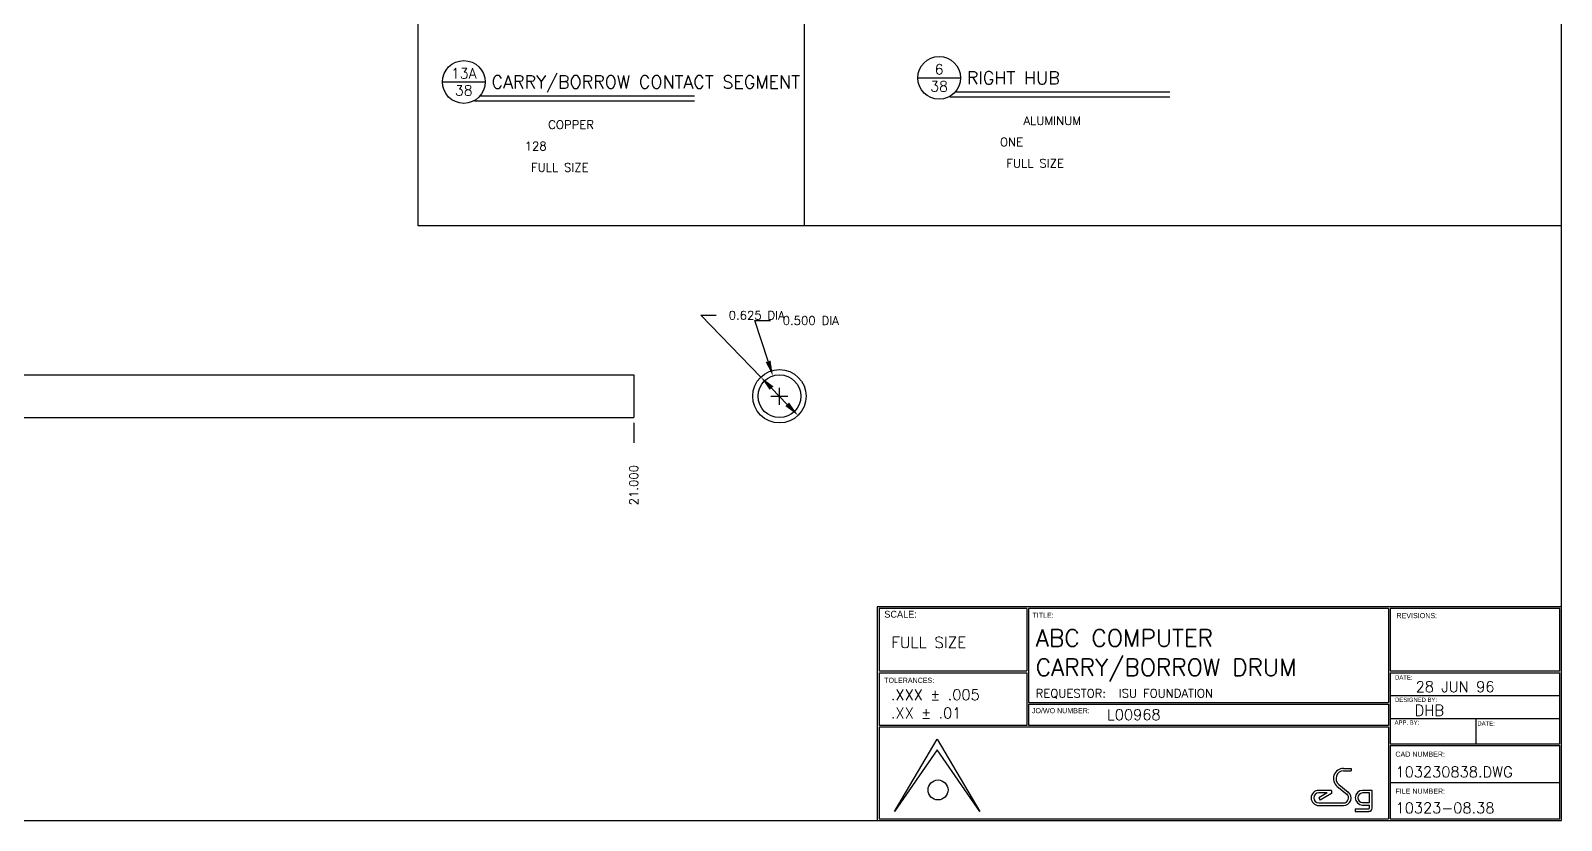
# Model space of a CAD drawing. Extents: x 0 to 33, y 0 to 21.
# Drawn here: x 15.1 to 33, y 0 to 9.24 of the extents above; entities that cross this region are included whole.
import ezdxf
from ezdxf.enums import TextEntityAlignment as Align

# ---------------------------------------------------------------- set-up
doc = ezdxf.new("R2010")
doc.units = 0
doc.header["$MEASUREMENT"] = 0
doc.layers.get('0').update_dxf_attribs({"linetype": 'CONTINUOUS'})
doc.layers.get('DEFPOINTS').update_dxf_attribs({"linetype": 'CONTINUOUS'})
for name, color, linetype in [('BORDER', 5, 'CONTINUOUS'), ('DIM', 1, 'CONTINUOUS'), ('OBJECT', 3, 'CONTINUOUS'), ('TEXT', 1, 'CONTINUOUS')]:
    doc.layers.add(name, color=color, linetype=linetype)
doc.styles.add('ROMANS', font='romans')
doc.styles.add('SIMPLEX', font='romans')
doc.styles.add('TITLE', font='italic')
doc.dimstyles.get("Standard").update_dxf_attribs({"dimtxt": 0.1, "dimasz": 0.18, "dimexe": 0.18, "dimexo": 0.063, "dimgap": 0.1, "dimtad": 0, "dimtih": 1, "dimtoh": 1, "dimdec": 3, "dimzin": 0, "dimdsep": 46, "dimtxsty": 'SIMPLEX', "dimcen": 0.1, "dimclrd": 1, "dimclre": 1, "dimclrt": 1, "dimadec": 0, "dimazin": 0, "dimtfac": 0.8, "dimtdec": 3, "dimtofl": 0, "dimtmove": 2, "dimatfit": 3, "dimfxl": 1, "dimtolj": 1, "dimtzin": 0, "dimarcsym": 0})

# ---------------------------------------------------------------- blocks, each defined once
blk = doc.blocks.new('P-TITLE')
at = {"layer": 'OBJECT'}
for p, q in [((-1.562, -0.638), (-1.062, -0.638)), ((1.387, -0.862), (-1.188, -0.862)), ((-1.113, -0.8), (1.387, -0.8))]:
    blk.add_line(p, q, dxfattribs=at)
blk.add_circle((-1.312, -0.638), 0.25, dxfattribs=at)
at = {"layer": 'OBJECT', "style": 'ROMANS'}
for tag, p in [('NO.', (-1.312, -0.538)), ('PAGE', (-1.312, -0.738))]:
    blk.add_attdef(tag, text='', height=0.12, dxfattribs=at).set_placement(p, align=Align.MIDDLE)
for tag, p, height in [('DESCRIPTION', (-0.988, -0.712), 0.15), ('MATERIAL', (-0.325, -1.188), 0.1), ('#_REQUIRED', (-0.6, -1.438), 0.1), ('SCALE', (-0.525, -1.688), 0.1)]:
    blk.add_attdef(tag, p, '', height=height, dxfattribs=at)
at = {"layer": 'OBJECT', "style": 'ROMANS', "flags": 2}
for tag, p in [('MATERIAL:', (-1.163, -1.188)), ('REQD:', (-1.163, -1.438)), ('SCALE:', (-1.163, -1.688))]:
    blk.add_attdef(tag, p, '', height=0.1, dxfattribs=at)
blk = doc.blocks.new('T-BLK')
for p, q in [((-7.8, 0.106), (-7.3, 0.949)), ((-7.3, 0.949), (-6.8, 0.106)), ((-7.3, 0.824), (-7.8, 0.106)), ((-6.8, 0.106), (-7.3, 0.824)), ((-2.547, 0.608), (-2.459, 0.608)), ((-2.547, 0.578), (-2.459, 0.578)), ((-2.459, 0.608), (-2.459, 0.578)), ((-2.621, 0.397), (-2.511, 0.308)), ((-2.603, 0.42), (-2.492, 0.332)), ((-2.689, 0.351), (-2.838, 0.351)), ((-2.739, 0.321), (-2.838, 0.321)), ((-2.739, 0.321), (-2.838, 0.263)), ((-2.838, 0.263), (-2.822, 0.237)), ((-2.838, 0.204), (-2.547, 0.204)), ((-2.689, 0.316), (-2.822, 0.237)), ((-2.689, 0.351), (-2.689, 0.316)), ((-2.214, 0.351), (-2.325, 0.351)), ((-2.244, 0.321), (-2.325, 0.321)), ((-2.325, 0.209), (-2.244, 0.209)), ((-2.325, 0.179), (-2.244, 0.179)), ((-2.244, 0.209), (-2.244, 0.321)), ((-2.244, 0.144), (-2.244, 0.179)), ((-2.214, 0.144), (-2.214, 0.351)), ((-2.838, 0.174), (-2.547, 0.174)), ((-2.411, 0.136), (-2.411, 0.106)), ((-2.411, 0.136), (-2.252, 0.136)), ((-2.411, 0.106), (-2.252, 0.106))]:
    blk.add_line(p, q)
blk.add_circle((-7.29, 0.356), 0.117)
for centre, radius, start, end in [((-2.547, 0.49), 0.119, 90, 231.3801), ((-2.547, 0.49), 0.0887, 90, 231.3801), ((-2.838, 0.263), 0.0887, 90, 270), ((-2.838, 0.263), 0.0587, 90, 270), ((-2.547, 0.263), 0.0887, 270, 51.3801), ((-2.547, 0.263), 0.0587, 270, 51.3801), ((-2.325, 0.265), 0.086, 90, 270), ((-2.325, 0.265), 0.056, 90, 270), ((-2.252, 0.144), 0.00793, 270, 0), ((-2.252, 0.144), 0.0379, 270, 0)]:
    blk.add_arc(centre, radius, start, end)
at = {"layer": 'BORDER'}
for p, q in [((-6.251, 2.48), (-6.251, 1.748)), ((-6.231, 2.48), (-6.231, 1.381)), ((-2.021, 2.48), (-2.021, 1.381)), ((-2.001, 2.48), (-2.001, 1.748)), ((-7.98, 1.748), (-6.251, 1.748)), ((-7.98, 1.728), (-6.251, 1.728)), ((-6.251, 1.728), (-6.251, 1.111)), ((-2.001, 1.748), (-0.02, 1.748)), ((-2.001, 1.728), (-0.02, 1.728)), ((-2.001, 1.728), (-2.001, 0.897)), ((-6.231, 1.381), (-2.021, 1.381)), ((-6.231, 1.361), (-2.021, 1.361)), ((-6.231, 1.361), (-6.231, 1.111)), ((-2.021, 1.361), (-2.021, 1.111)), ((-6.251, 1.111), (-7.98, 1.111)), ((-2.021, 1.091), (-7.98, 1.091)), ((-2.021, 1.111), (-6.231, 1.111)), ((-2.021, 1.091), (-2.021, 0.02)), ((-2.001, 0.897), (-0.02, 0.897)), ((-2.001, 0.877), (-0.02, 0.877)), ((-2.001, 0.877), (-2.001, 0.02))]:
    blk.add_line(p, q, dxfattribs=at)
for points in [[(0, 0), (0, 2.5), (-8, 2.5), (-8, 0), (0, 0)], [(-6.251, 2.48), (-7.98, 2.48), (-7.98, 1.748)], [(-2.021, 2.48), (-6.231, 2.48)], [(-0.02, 1.748), (-0.02, 2.48), (-2.001, 2.48)], [(-7.98, 1.728), (-7.98, 1.111)], [(-0.02, 0.897), (-0.02, 1.728)], [(-7.98, 1.091), (-7.98, 0.02), (-2.021, 0.02)], [(-0.02, 0.02), (-0.02, 0.877)], [(-2.001, 0.02), (-0.02, 0.02)]]:
    blk.add_lwpolyline(points, dxfattribs=at)
at = {"layer": 'TEXT', "color": 2}
for p, q in [((-0.02, 1.456), (-2.001, 1.456)), ((-2.001, 1.191), (-0.02, 1.191)), ((-1.001, 1.191), (-1.001, 0.897)), ((-2.001, 0.444), (-0.02, 0.444))]:
    blk.add_line(p, q, dxfattribs=at)
at = {"style": 'SIMPLEX'}
for s, height, p in [('.XXX %%P .005', 0.125, (-7.841, 1.408)), ('REQUESTOR:', 0.1, (-6.148, 1.436)), ('.XX %%P .01', 0.125, (-7.841, 1.194))]:
    blk.add_text(s, height=height, dxfattribs=at).set_placement(p)
for tag, p, height in [('FLINE_TITLE', (-6.147, 2.034), 0.2), ('DWG_:_ACT', (-7.836, 2.018), 0.13), ('SLINE_TITLE', (-6.147, 1.69), 0.2), ('DATE', (-1.704, 1.501), 0.125), ('REQUESTOR', (-5.176, 1.436), 0.1), ('J.O.N.', (-5.314, 1.174), 0.125), ('DESN', (-1.715, 1.225), 0.125), ('CAD_NUMBER', (-1.94, 0.505), 0.125), ('FILE_NUMBER', (-1.94, 0.084), 0.125)]:
    blk.add_attdef(tag, p, '', height=height, dxfattribs=at)
at = {"color": 7, "style": 'TITLE', "flags": 2}
for tag, p, height in [('TOP_LINE_LOGO', (-6.698, 0.767), 0.17), ('BOTTOM_LINE_LOGO', (-6.693, 0.147), 0.125)]:
    blk.add_attdef(tag, p, '', height=height, dxfattribs=at)
at = {"style": 'SIMPLEX', "flags": 2}
for tag, p, height in [('FIRST_LOGO_LINE', (-6.691, 0.542), 0.1), ('SECOND_LOGO_LINE', (-6.692, 0.384), 0.085)]:
    blk.add_attdef(tag, p, '', height=height, dxfattribs=at)
at = {"layer": 'TEXT'}
for s, height, p in [('SCALE:', 0.08, (-7.918, 2.372)), ('TITLE:', 0.06, (-6.186, 2.371)), ('REVISIONS:', 0.06, (-1.928, 2.366)), ('TOLERANCES:', 0.06, (-7.919, 1.609)), ('DATE:', 0.05, (-1.945, 1.648)), ('DESIGNED BY:', 0.05, (-1.945, 1.386)), ('JO/WO NUMBER:', 0.06, (-6.192, 1.254)), ('APP. BY:', 0.05, (-1.95, 1.12)), ('DATE:', 0.05, (-0.982, 1.11)), ('CAD NUMBER:', 0.06, (-1.941, 0.745)), ('FILE NUMBER:', 0.06, (-1.94, 0.312))]:
    blk.add_text(s, height=height, dxfattribs=at).set_placement(p)
blk = doc.blocks.new('*D41')
at = {"color": 1, "linetype": 'ByBlock', "transparency": 16777216}
for p, q in [((31.716, 35.305), (31.562, 35.781)), ((31.562, 35.781), (31.742, 35.781)), ((31.847, 34.796), (31.847, 34.996)), ((31.747, 34.896), (31.947, 34.896))]:
    blk.add_line(p, q, dxfattribs=at)
blk.add_solid([(31.744, 35.314), (31.687, 35.296), (31.771, 35.134)], dxfattribs=at)
at = {"layer": 'DEFPOINTS', "color": 0, "linetype": 'ByBlock', "transparency": 16777216}
for p in [(31.771, 35.134), (31.924, 34.658)]:
    blk.add_point(p, dxfattribs=at)
at = {"color": 1, "linetype": 'ByBlock', "transparency": 16777216, "insert": (32.214, 35.781), "char_height": 0.1, "attachment_point": 5, "style": 'SIMPLEX'}
blk.add_mtext('\\A1;0.500 DIA', dxfattribs=at)
blk = doc.blocks.new('*D42')
at = {"color": 1, "linetype": 'ByBlock', "transparency": 16777216}
for p, q in [((31.63, 35.12), (30.929, 35.843)), ((30.929, 35.843), (31.109, 35.843)), ((31.94, 34.801), (31.755, 34.991))]:
    blk.add_line(p, q, dxfattribs=at)
for points in [[(31.777, 35.012), (31.734, 34.97), (31.63, 35.12)], [(31.961, 34.822), (31.918, 34.78), (32.065, 34.671)]]:
    blk.add_solid(points, dxfattribs=at)
at = {"layer": 'DEFPOINTS', "color": 0, "linetype": 'ByBlock', "transparency": 16777216}
for p in [(31.63, 35.12), (32.065, 34.671)]:
    blk.add_point(p, dxfattribs=at)
at = {"color": 1, "linetype": 'ByBlock', "transparency": 16777216, "insert": (31.581, 35.843), "char_height": 0.1, "attachment_point": 5, "style": 'SIMPLEX'}
blk.add_mtext('\\A1;0.625 DIA', dxfattribs=at)

msp = doc.modelspace()

# ---------------------------------------------------------------- linework, layer by layer
at = {"layer": 'BORDER'}
for p, q in [((19.6287, 6.9561), (19.6287, 21)), ((24.1477, 6.9561), (24.1477, 21)), ((33, 0), (33, 21)), ((33, 6.9561), (19.6287, 6.9561)), ((0, 0), (33, 0))]:
    msp.add_line(p, q, dxfattribs=at)
at = {"layer": 'DIM'}
msp.add_line((22.152, 4.6525), (22.152, 4.4185), dxfattribs=at)
at = {"layer": 'OBJECT'}
for p, q in [((13.277, 5.2125), (22.152, 5.2125)), ((22.152, 5.2125), (22.152, 4.7125)), ((13.277, 4.7125), (22.152, 4.7125))]:
    msp.add_line(p, q, dxfattribs=at)
for radius in [0.3125, 0.25]:
    msp.add_circle((23.8552, 4.9625), radius, dxfattribs=at)

# ---------------------------------------------------------------- block references
ref = msp.add_blockref('P-TITLE', (21.4761, 9.2773), dxfattribs=at)
ref.add_attrib('SCALE', 'FULL SIZE', (20.9511, 7.5898), dxfattribs={"height": 0.1, "style": 'ROMANS'})
ref.add_attrib('#_REQUIRED', '128', (20.8761, 7.8393), dxfattribs={"height": 0.1, "style": 'ROMANS'})
ref.add_attrib('MATERIAL', 'COPPER', (21.1511, 8.0898), dxfattribs={"height": 0.1, "style": 'ROMANS'})
ref.add_attrib('NO.', '13A', dxfattribs={"height": 0.12, "style": 'ROMANS'}).set_placement((20.1636, 8.7398), align=Align.MIDDLE)
ref.add_attrib('DESCRIPTION', 'CARRY/BORROW CONTACT SEGMENT', (20.4886, 8.5648), dxfattribs={"height": 0.15, "style": 'ROMANS'})
ref.add_attrib('PAGE', '38', dxfattribs={"height": 0.12, "style": 'ROMANS'}).set_placement((20.1636, 8.5398), align=Align.MIDDLE)
ref = msp.add_blockref('P-TITLE', (27.0349, 9.3247), dxfattribs=at)
ref.add_attrib('SCALE', 'FULL SIZE', (26.5099, 7.6372), dxfattribs={"height": 0.1, "style": 'ROMANS'})
ref.add_attrib('#_REQUIRED', 'ONE', (26.4349, 7.8867), dxfattribs={"height": 0.1, "style": 'ROMANS'})
ref.add_attrib('MATERIAL', 'ALUMINUM', (26.7099, 8.1372), dxfattribs={"height": 0.1, "style": 'ROMANS'})
ref.add_attrib('NO.', '6', dxfattribs={"height": 0.12, "style": 'ROMANS'}).set_placement((25.7224, 8.7872), align=Align.MIDDLE)
ref.add_attrib('DESCRIPTION', 'RIGHT HUB', (26.0474, 8.6122), dxfattribs={"height": 0.15, "style": 'ROMANS'})
ref.add_attrib('PAGE', '38', dxfattribs={"height": 0.12, "style": 'ROMANS'}).set_placement((25.7224, 8.5872), align=Align.MIDDLE)
ref = msp.add_blockref('T-BLK', (33, 0), dxfattribs=at)
ref.add_attrib('FLINE_TITLE', 'ABC COMPUTER', (26.853, 2.0341), dxfattribs={"layer": '0', "height": 0.2, "style": 'SIMPLEX'})
ref.add_attrib('SLINE_TITLE', 'CARRY/BORROW DRUM', (26.853, 1.6905), dxfattribs={"layer": '0', "height": 0.2, "style": 'SIMPLEX'})
ref.add_attrib('DWG_:_ACT', 'FULL SIZE', (25.1645, 2.0175), dxfattribs={"layer": '0', "height": 0.13, "style": 'SIMPLEX'})
ref.add_attrib('CAD_NUMBER', '103230838.DWG', (31.0597, 0.505), dxfattribs={"layer": '0', "height": 0.125, "style": 'SIMPLEX'})
ref.add_attrib('FILE_NUMBER', '10323-08.38', (31.0604, 0.0836), dxfattribs={"layer": '0', "height": 0.125, "style": 'SIMPLEX'})
ref.add_attrib('REQUESTOR', 'ISU FOUNDATION', (27.8241, 1.4363), dxfattribs={"layer": '0', "height": 0.1, "style": 'SIMPLEX'})
ref.add_attrib('J.O.N.', 'L00968', (27.6861, 1.1736), dxfattribs={"layer": '0', "height": 0.125, "style": 'SIMPLEX'})
ref.add_attrib('DATE', '28 JUN 96', (31.2959, 1.5011), dxfattribs={"layer": '0', "height": 0.125, "style": 'SIMPLEX'})
ref.add_attrib('DESN', 'DHB', (31.2849, 1.2252), dxfattribs={"layer": '0', "height": 0.125, "style": 'SIMPLEX'})

# ---------------------------------------------------------------- texts
at = {"layer": 'DIM', "style": 'SIMPLEX'}
msp.add_text('21.000', height=0.1, rotation=90, dxfattribs=at).set_placement((22.202, 4.1584), align=Align.RIGHT)

# ---------------------------------------------------------------- dimensions: what is measured, and where the dimension line sits
at = {"layer": 'DIM'}
for p1, p2, text, picture, middle in [((24.0727, 4.7381), (23.6377, 5.1869), '0.625 DIA', '*D42', (23.5884, 5.9098)), ((23.9319, 4.7245), (23.7785, 5.2004), '0.500 DIA', '*D41', (24.2214, 5.8473))]:
    dim = msp.add_diameter_dim_2p(p1=p1, p2=p2, text=text, dimstyle='STANDARD', dxfattribs=at)
    dim.commit()
    dim.dimension.update_dxf_attribs({"geometry": picture, "text_midpoint": middle, "insert": (-7.9923, -29.9334)})

doc.saveas('drawing.dxf')
